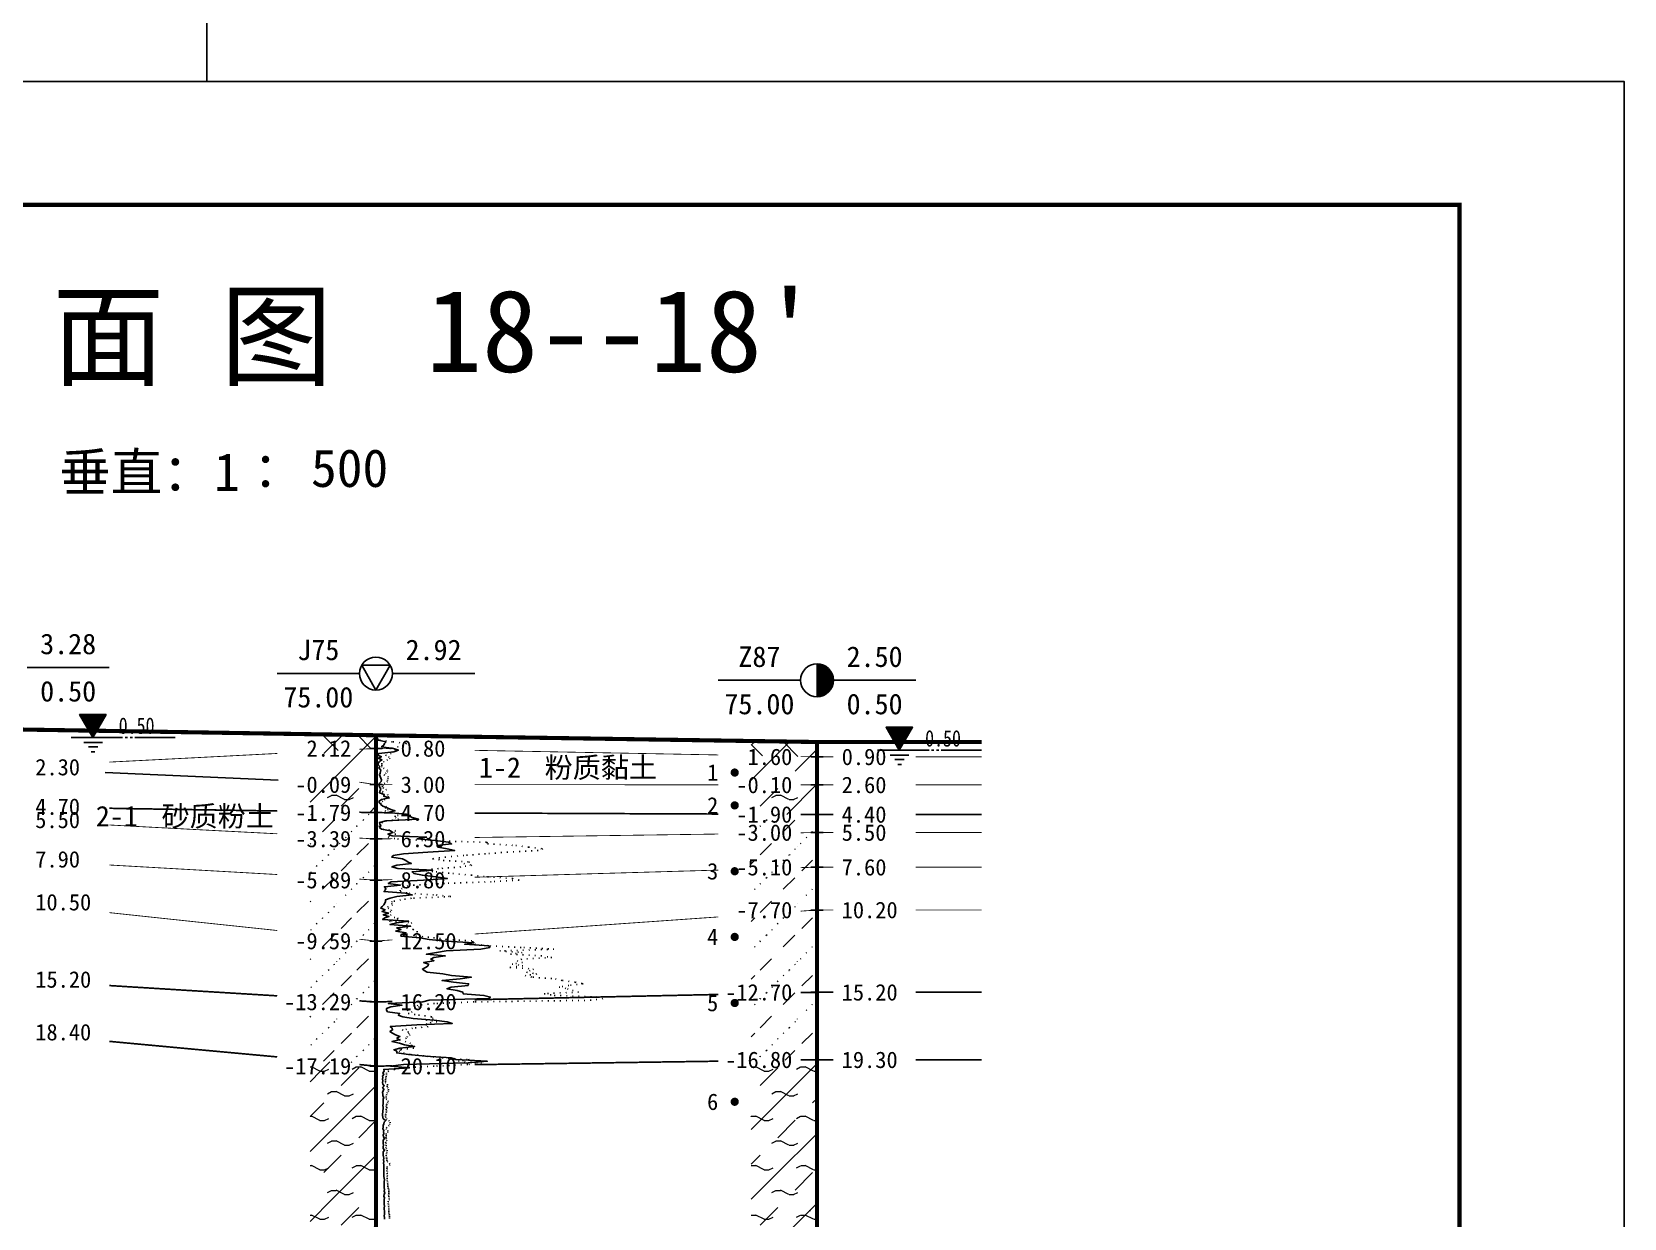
# Model space of a CAD drawing. Extents: x -37 to 3540, y -1485 to 297.
# Drawn here: x 3346.3 to 3539.8, y -435.1 to -291 of the extents above; entities that cross this region are included whole.
import ezdxf
from ezdxf.enums import TextEntityAlignment as Align

# ---------------------------------------------------------------- set-up
doc = ezdxf.new("R2010")
doc.units = 0
doc.linetypes.add('DOT', pattern=[6.35, 0, -6.35])
doc.layers.get('0').update_dxf_attribs({"linetype": 'CONTINUOUS'})
for name, color, linetype in [('CURVE', 200, 'CONTINUOUS'), ('FRAME', 7, 'CONTINUOUS'), ('HOLE', 41, 'CONTINUOUS'), ('SAMPLE', 1, 'CONTINUOUS'), ('STRATUM', 241, 'CONTINUOUS')]:
    doc.layers.add(name, color=color, linetype=linetype)
doc.layers.add('HATCH', color=7, linetype='CONTINUOUS', lineweight=13)
doc.styles.add('ST', font='')
doc.styles.get('ST').set_extended_font_data('SimSun')
pattern_1 = [(45, (3119.8048, -594), (-2.12132, 2.12132), [10, 0]), (135, (3119.8048, -594), (-2.12132, -2.12132), [10, 0])]
pattern_2 = [(45, (3119.805, -594), (-4.24264, 4.24264), [10, 0]), (45, (3120.866, -597.182), (-2.12132, 6.36396), [3, -3])]
pattern_3 = [(45, (3119.805, -594), (-4.24264, 4.24264), [10, 0]), (45, (3120.866, -597.182), (-2.12132, 6.36396), [3, -3]), (26.565, (3120.879, -594.2536), (5.999823, 5.999812), [0.567, -12.849]), (0, (3120.312, -594.2536), (0, 6), [0.567, -5.433]), (26.565, (3118.2235, -594), (5.999823, 5.999812), [0.567, -12.849]), (0, (3118.7307, -593.7464), (0, 6), [0.567, -5.433]), (153.435, (3120.312, -594.2536), (-5.999818, -5e-06), [1.134, -12.2826]), (26.565, (3123.879, -591.2536), (5.999823, 5.999812), [0.567, -12.849]), (0, (3123.312, -591.2536), (0, 6), [0.567, -5.433]), (26.565, (3121.2235, -591), (5.999823, 5.999812), [0.567, -12.849]), (0, (3121.7307, -590.7464), (0, 6), [0.567, -5.433]), (153.435, (3123.312, -591.2536), (-5.999818, -5e-06), [1.134, -12.2826])]
pattern_4 = [(45, (3119.805, -594), (-7e-07, 6.99998), [1.97196, -7.92754]), (45, (3122.6177, -591.171), (-7e-07, 6.99998), [1.99367, -7.90583]), (45, (3124.8723, -588.918), (-7e-07, 6.99998), [1.81361, -8.08588]), (26.56505, (3119.8048, -590.5), (7, 7), [0.0965, -15.55598]), (36.8699, (3120.5048, -589.8), (7, 7), [0.19775, -34.80225]), (315, (3123.305, -587.024), (6.99998, 1e-06), [0.03305, -9.86644]), (26.56505, (3123.3048, -594), (7, 7), [0.14475, -15.50773]), (26.56505, (3124.0048, -593.3), (7, 7), [0.10528, -15.5472]), (90, (3124.355, -592.95), (-7, -5e-07), [0.02877, -6.97123]), (26.56505, (3124.7048, -592.6), (7, 7), [0.09101, -31.21394]), (36.8699, (3125.4048, -591.9), (7, 7), [0.11069, -34.88931]), (45, (3126.105, -591.2), (-2e-07, 6.99998), [0.10911, -9.79038]), (315, (3126.719, -590.452), (6.99998, 1e-06), [0.03305, -9.86644]), (36.8699, (3121.2048, -589.1), (7, 7), [0.10224, -34.89776]), (53.1301, (3121.9048, -588.4), (14, 21), [0.13438, -34.86562]), (53.1301, (3122.6048, -587.7), (14, 21), [0.12625, -34.87375])]

# ---------------------------------------------------------------- blocks, each defined once
blk = doc.blocks.new('图头_剖面图A3')
at = {"style": 'ST'}
for s, height, p in [('工 程 地 质 剖 面 图', 10, (-15.09, 10.79)), ('比例尺：水平：1∶            垂直：1∶', 4.6, (-11.5, -5.76))]:
    blk.add_text(s, height=height, dxfattribs=at).set_placement(p, align=Align.MIDDLE_CENTER)
for tag, height, p in [('01_剖面号', 10, (64.41, 11.39)), ('02_横向比例', 4.6, (-18.82, -5.99)), ('03＿纵向比例', 4.6, (50.43, -5.28))]:
    blk.add_attdef(tag, text='', height=height, dxfattribs=at).set_placement(p, align=Align.MIDDLE_LEFT)
blk = doc.blocks.new('H_cpt_hole')
for p, q in [((-1.73, 1), (1.73, 1)), ((0, -2), (-1.73, 1)), ((1.73, 1), (0, -2))]:
    blk.add_line(p, q)
blk.add_circle((0, 0), 2)
blk = doc.blocks.new('H_sam_hole')
blk.add_line((0, 2), (0, -2))
at = {"const_width": 2}
blk.add_lwpolyline([(0, -1, 0.414214), (1, 0, 0.414214), (0, 1, 1)], format="xyb", dxfattribs=at)
blk.add_circle((0, 0), 2)
blk = doc.blocks.new('SampleSoilUndisturbed')
at = {"const_width": 0.5}
blk.add_lwpolyline([(-0.25, 0, 1), (0.25, 0, 1)], format="xyb", close=True, dxfattribs=at)
blk = doc.blocks.new('Gwl')
blk.add_lwpolyline([(0, 0, 0, 3.22, 0), (0, 2.79, 3.22, 3.22, 0)], format="xyseb")
blk.add_lwpolyline([(0, 0), (1.61, 2.79), (-1.61, 2.79)], close=True)
for points in [[(-2.63, 0), (3.61, 0)], [(3.93, 0), (4.21, 0)], [(4.53, 0), (4.8, 0)], [(5.09, 0), (9.99, 0)], [(-1.09, -0.61), (1.16, -0.61)], [(-0.54, -1.14), (0.61, -1.14)], [(-0.19, -1.74), (0.26, -1.74)]]:
    blk.add_lwpolyline(points)
at = {"style": 'ST', "width": 0.8}
blk.add_attdef('*GWL', (3.14, 0.45), '', height=2, dxfattribs=at)

msp = doc.modelspace()

# ---------------------------------------------------------------- hatches: boundary and pattern name
at = {"layer": 'HATCH'}
h = msp.add_hatch(dxfattribs=at)
h.set_pattern_fill('FZNT', color=32, style=0)
h.set_pattern_definition(pattern_2)
h.paths.add_polyline_path([(3388.12, -378.05), (3380.12, -378.46), (3380.12, -381.27), (3388.12, -382.45)])
h.paths.add_polyline_path([(3377.48, -383.94), (3385.61, -383.94), (3385.61, -381), (3377.48, -381)], flags=9)
h.paths.add_polyline_path([(3378.91, -379.53), (3385.61, -379.53), (3385.61, -376.62), (3378.91, -376.62)], flags=9)
h = msp.add_hatch(dxfattribs=at)
h.set_pattern_fill('STT', color=50, style=0)
h.set_pattern_definition(pattern_1)
h.paths.add_polyline_path([(3388.12, -376.45), (3380.12, -376.32), (3380.12, -378.46), (3388.12, -378.05)])
h.paths.add_polyline_path([(3378.91, -379.53), (3385.61, -379.53), (3385.61, -376.62), (3378.91, -376.62)], flags=9)
h = msp.add_hatch(dxfattribs=at)
h.set_pattern_fill('STT', color=50, style=0)
h.set_pattern_definition(pattern_1)
h.paths.add_polyline_path([(3441.72, -377.27), (3433.72, -377.15), (3433.72, -378.92), (3441.72, -379.07)])
h.paths.add_polyline_path([(3432.51, -380.56), (3439.2, -380.56), (3439.2, -377.63), (3432.51, -377.63)], flags=9)
h = msp.add_hatch(dxfattribs=at)
h.set_pattern_fill('FZNT', color=32, style=0)
h.set_pattern_definition(pattern_2)
h.paths.add_polyline_path([(3441.72, -379.07), (3433.72, -378.92), (3433.72, -382.47), (3441.72, -382.48)])
h.paths.add_polyline_path([(3431.08, -383.96), (3439.2, -383.96), (3439.2, -381.03), (3431.08, -381.03)], flags=9)
h.paths.add_polyline_path([(3432.51, -380.56), (3439.2, -380.56), (3439.2, -377.63), (3432.51, -377.63)], flags=9)
h = msp.add_hatch(dxfattribs=at)
h.set_pattern_fill('YNFNT', color=251, style=0)
h.set_pattern_definition(pattern_3)
h.paths.add_polyline_path([(3388.12, -382.45), (3380.12, -381.27), (3380.12, -385.72), (3388.12, -385.85)])
h.paths.add_polyline_path([(3377.48, -387.34), (3385.61, -387.34), (3385.61, -384.4), (3377.48, -384.4)], flags=9)
h.paths.add_polyline_path([(3377.48, -383.94), (3385.61, -383.94), (3385.61, -381), (3377.48, -381)], flags=9)
h = msp.add_hatch(dxfattribs=at)
h.set_pattern_fill('YNFNT', color=251, style=0)
h.set_pattern_definition(pattern_3)
h.paths.add_polyline_path([(3441.72, -382.48), (3440.97, -382.48), (3433.72, -382.47), (3433.72, -386.04), (3441.72, -386.07)])
h.paths.add_polyline_path([(3431.08, -387.56), (3439.2, -387.56), (3439.2, -384.63), (3431.08, -384.63)], flags=9)
h.paths.add_polyline_path([(3431.08, -383.96), (3439.2, -383.96), (3439.2, -381.03), (3431.08, -381.03)], flags=9)
h = msp.add_hatch(dxfattribs=at)
h.set_pattern_fill('SZFT', color=52, style=0)
h.set_pattern_definition(pattern_4)
h.paths.add_polyline_path([(3388.12, -385.85), (3380.12, -385.72), (3380.12, -388.63), (3388.12, -389.05)])
h.paths.add_polyline_path([(3377.48, -390.54), (3385.61, -390.54), (3385.61, -387.6), (3377.48, -387.6)], flags=9)
h.paths.add_polyline_path([(3377.48, -387.34), (3385.61, -387.34), (3385.61, -384.4), (3377.48, -384.4)], flags=9)
h = msp.add_hatch(dxfattribs=at)
h.set_pattern_fill('SZFT', color=52, style=0)
h.set_pattern_definition(pattern_4)
h.paths.add_polyline_path([(3441.72, -386.07), (3433.72, -386.04), (3433.72, -388.39), (3441.72, -388.27)])
h.paths.add_polyline_path([(3431.08, -389.76), (3439.2, -389.76), (3439.2, -386.83), (3431.08, -386.83)], flags=9)
h.paths.add_polyline_path([(3431.08, -387.56), (3439.2, -387.56), (3439.2, -384.63), (3431.08, -384.63)], flags=9)
h = msp.add_hatch(dxfattribs=at)
h.set_pattern_fill('SZFT', color=52, style=0)
h.set_pattern_definition(pattern_4)
h.paths.add_polyline_path([(3441.72, -388.27), (3433.72, -388.39), (3433.72, -392.71), (3441.72, -392.48)])
h.paths.add_polyline_path([(3431.08, -393.96), (3439.2, -393.96), (3439.2, -391.03), (3431.08, -391.03)], flags=9)
h.paths.add_polyline_path([(3431.08, -389.76), (3439.2, -389.76), (3439.2, -386.83), (3431.08, -386.83)], flags=9)
h = msp.add_hatch(dxfattribs=at)
h.set_pattern_fill('SZFT', color=52, style=0)
h.set_pattern_definition(pattern_4)
h.paths.add_polyline_path([(3388.12, -389.05), (3380.12, -388.63), (3380.12, -393.59), (3388.12, -394.05)])
h.paths.add_polyline_path([(3377.48, -395.54), (3385.61, -395.54), (3385.61, -392.6), (3377.48, -392.6)], flags=9)
h.paths.add_polyline_path([(3377.48, -390.54), (3385.61, -390.54), (3385.61, -387.6), (3377.48, -387.6)], flags=9)
h = msp.add_hatch(dxfattribs=at)
h.set_pattern_fill('SZFT', color=52, style=0)
h.set_pattern_definition(pattern_4)
h.paths.add_polyline_path([(3388.12, -394.05), (3380.12, -393.59), (3380.12, -400.6), (3388.12, -401.45)])
h.paths.add_polyline_path([(3377.48, -402.94), (3385.61, -402.94), (3385.61, -400), (3377.48, -400)], flags=9)
h.paths.add_polyline_path([(3377.48, -395.54), (3385.61, -395.54), (3385.61, -392.6), (3377.48, -392.6)], flags=9)
h = msp.add_hatch(dxfattribs=at)
h.set_pattern_fill('SZFT', color=52, style=0)
h.set_pattern_definition(pattern_4)
h.paths.add_polyline_path([(3441.72, -392.48), (3433.72, -392.71), (3433.72, -398.24), (3441.72, -397.68)])
h.paths.add_polyline_path([(3431.08, -399.16), (3439.2, -399.16), (3439.2, -396.23), (3431.08, -396.23)], flags=9)
h.paths.add_polyline_path([(3431.08, -393.96), (3439.2, -393.96), (3439.2, -391.03), (3431.08, -391.03)], flags=9)
h = msp.add_hatch(dxfattribs=at)
h.set_pattern_fill('SZFT', color=52, style=0)
h.set_pattern_definition(pattern_4)
h.paths.add_polyline_path([(3441.72, -397.68), (3433.72, -398.24), (3433.72, -407.85), (3441.72, -407.68)])
h.paths.add_polyline_path([(3429.65, -409.16), (3439.2, -409.16), (3439.2, -406.23), (3429.65, -406.23)], flags=9)
h.paths.add_polyline_path([(3431.08, -399.16), (3439.2, -399.16), (3439.2, -396.23), (3431.08, -396.23)], flags=9)
h = msp.add_hatch(dxfattribs=at)
h.set_pattern_fill('SZFT', color=52, style=0)
h.set_pattern_definition(pattern_4)
h.paths.add_polyline_path([(3388.12, -401.45), (3380.12, -400.6), (3380.12, -408.36), (3388.12, -408.85)])
h.paths.add_polyline_path([(3376.05, -410.34), (3385.61, -410.34), (3385.61, -407.4), (3376.05, -407.4)], flags=9)
h.paths.add_polyline_path([(3377.48, -402.94), (3385.61, -402.94), (3385.61, -400), (3377.48, -400)], flags=9)
h = msp.add_hatch(dxfattribs=at)
h.set_pattern_fill('SZFT', color=52, style=0)
h.set_pattern_definition(pattern_4)
h.paths.add_polyline_path([(3441.72, -407.68), (3433.72, -407.85), (3433.72, -415.99), (3441.72, -415.88)])
h.paths.add_polyline_path([(3429.65, -417.36), (3439.2, -417.36), (3439.2, -414.43), (3429.65, -414.43)], flags=9)
h.paths.add_polyline_path([(3429.65, -409.16), (3439.2, -409.16), (3439.2, -406.23), (3429.65, -406.23)], flags=9)
h = msp.add_hatch(dxfattribs=at)
h.set_pattern_fill('SZFT', color=52, style=0)
h.set_pattern_definition(pattern_4)
h.paths.add_polyline_path([(3388.12, -408.85), (3380.12, -408.36), (3380.12, -415.9), (3388.12, -416.65)])
h.paths.add_polyline_path([(3376.05, -418.14), (3385.61, -418.14), (3385.61, -415.2), (3376.05, -415.2)], flags=9)
h.paths.add_polyline_path([(3376.05, -410.34), (3385.61, -410.34), (3385.61, -407.4), (3376.05, -407.4)], flags=9)
h = msp.add_hatch(dxfattribs=at)
h.set_pattern_fill('YNFNT', color=251, style=0)
h.set_pattern_definition(pattern_3)
h.paths.add_polyline_path([(3388.12, -416.65), (3380.12, -415.9), (3380.12, -442.01), (3388.12, -442.65)])
h.paths.add_polyline_path([(3376.05, -444.14), (3385.61, -444.14), (3385.61, -441.2), (3376.05, -441.2)], flags=9)
h.paths.add_polyline_path([(3376.05, -418.14), (3385.61, -418.14), (3385.61, -415.2), (3376.05, -415.2)], flags=9)
h = msp.add_hatch(dxfattribs=at)
h.set_pattern_fill('YNFNT', color=251, style=0)
h.set_pattern_definition(pattern_3)
h.paths.add_polyline_path([(3441.72, -415.88), (3433.72, -415.99), (3433.72, -453.73), (3441.72, -455.68)])
h.paths.add_polyline_path([(3429.65, -457.16), (3439.2, -457.16), (3439.2, -454.23), (3429.65, -454.23)], flags=9)
h.paths.add_polyline_path([(3429.65, -417.36), (3439.2, -417.36), (3439.2, -414.43), (3429.65, -414.43)], flags=9)

# ---------------------------------------------------------------- linework, layer by layer
at = {"layer": 'CURVE', "color": 100, "linetype": 'DOT', "ltscale": 0.1}
msp.add_lwpolyline([(3388.12, -376.85), (3388.57, -377.05), (3390.21, -377.25), (3391.88, -377.45), (3391.51, -377.65), (3390.84, -377.85), (3389.8, -378.05), (3390.51, -378.25), (3390.2, -378.45), (3389.97, -378.65), (3389.3, -378.85), (3389.66, -379.05), (3389.84, -379.25), (3389.52, -379.45), (3389.11, -379.65), (3388.83, -379.85), (3388.85, -380.05), (3388.81, -380.25), (3389.02, -380.45), (3389.49, -380.65), (3389.53, -380.85), (3389.37, -381.05), (3389.09, -381.25), (3389.61, -381.45), (3389.6, -381.65), (3389.54, -381.85), (3389.52, -382.05), (3389.19, -382.25), (3389, -382.45), (3388.87, -382.65), (3388.97, -382.85), (3389.4, -383.05), (3388.98, -383.25), (3388.88, -383.45), (3389.54, -383.65), (3389.6, -383.85), (3389.75, -384.05), (3389.21, -384.25), (3388.97, -384.45), (3388.73, -384.65), (3388.72, -384.85), (3389.42, -385.05), (3389.23, -385.25), (3389.6, -385.45), (3389.21, -385.65), (3389.99, -385.85), (3391.56, -386.05), (3390.44, -386.25), (3390.51, -386.45), (3390.87, -386.65), (3389.39, -386.85), (3388.93, -387.05), (3388.71, -387.25), (3388.51, -387.45), (3388.54, -387.65), (3388.94, -387.85), (3390.48, -388.05), (3390.32, -388.25), (3390.52, -388.45), (3389.75, -388.65), (3389.6, -388.85), (3390.75, -389.05), (3394.09, -389.25), (3401.61, -389.45), (3401.69, -389.65), (3405.12, -389.85), (3406.68, -390.05), (3408.41, -390.25), (3407.83, -390.45), (3404.14, -390.65), (3401.43, -390.85), (3398.81, -391.05), (3396.6, -391.25), (3395.01, -391.45), (3396.3, -391.65), (3399.51, -391.85), (3398.8, -392.05), (3399.79, -392.25), (3398.43, -392.45), (3395.72, -392.65), (3393.47, -392.85), (3395.44, -393.05), (3397.45, -393.25), (3399.72, -393.45), (3401.69, -393.65), (3404.7, -393.85), (3405.51, -394.05), (3402.14, -394.25), (3396.46, -394.45), (3392.73, -394.65), (3391.43, -394.85), (3391.31, -395.05), (3391.08, -395.25), (3391.08, -395.45), (3392.1, -395.65), (3395.46, -395.85), (3397.21, -396.05), (3392.43, -396.25), (3391.12, -396.45), (3390.08, -396.65), (3390.03, -396.85), (3390.13, -397.05), (3389.56, -397.25), (3389.59, -397.45), (3390.03, -397.65), (3389.94, -397.85), (3389.62, -398.05), (3389.96, -398.25), (3389.6, -398.45), (3390.76, -398.65), (3390.83, -398.85), (3389.78, -399.05), (3392.48, -399.25), (3391.87, -399.45), (3391.89, -399.65), (3391.85, -399.85), (3392.65, -400.05), (3393.14, -400.25), (3393.16, -400.45), (3392.83, -400.65), (3392.97, -400.85), (3395.13, -401.05), (3396.74, -401.25), (3399.9, -401.45), (3399.92, -401.65), (3400.13, -401.85), (3401.99, -402.05), (3406.09, -402.25), (3409.74, -402.45), (3403.16, -402.65), (3405.9, -402.85), (3404.48, -403.05), (3408.19, -403.25), (3409.48, -403.45), (3405.83, -403.65), (3405.28, -403.85), (3405.93, -404.05), (3404.67, -404.25), (3405.98, -404.45), (3404.41, -404.65), (3407.28, -404.85), (3406.88, -405.05), (3406.43, -405.25), (3407.66, -405.45), (3406.24, -405.65), (3407.19, -405.85), (3409.93, -406.05), (3410.78, -406.25), (3412.36, -406.45), (3413.31, -406.65), (3411.56, -406.85), (3410.38, -407.05), (3411.39, -407.25), (3411.99, -407.45), (3412.75, -407.65), (3408.58, -407.85), (3409.79, -408.05), (3414.99, -408.25), (3415.71, -408.45), (3414.26, -408.65), (3400.04, -408.85), (3395.22, -409.05), (3393.13, -409.25), (3393.37, -409.45), (3392.89, -409.65), (3391.93, -409.85), (3392.54, -410.05), (3392.05, -410.25), (3393.3, -410.45), (3394.89, -410.65), (3395.08, -410.85), (3394.18, -411.05), (3395.54, -411.25), (3394.3, -411.45), (3394.18, -411.65), (3394.46, -411.85), (3392.57, -412.05), (3391.32, -412.25), (3392.02, -412.45), (3392.08, -412.65), (3392.29, -412.85), (3391.97, -413.05), (3391.82, -413.25), (3390.96, -413.45), (3391.67, -413.65), (3392.24, -413.85), (3392.54, -414.05), (3392.4, -414.25), (3392.72, -414.45), (3391.1, -414.65), (3390.94, -414.85), (3391.45, -415.05), (3392.38, -415.25), (3394.37, -415.45), (3396.18, -415.65), (3399.48, -415.85), (3398.15, -416.05), (3400.95, -416.25), (3399.27, -416.45), (3395.18, -416.65), (3391.19, -416.85), (3390.38, -417.05), (3389.63, -417.25), (3389.4, -417.45), (3389.42, -417.65), (3389.38, -417.85), (3389.33, -418.05), (3389.3, -418.25), (3389.29, -418.45), (3389.26, -418.65), (3389.54, -418.85), (3389.49, -419.05), (3389.52, -419.25), (3389.63, -419.45), (3389.64, -419.65), (3389.54, -419.85), (3389.43, -420.05), (3389.35, -420.25), (3389.37, -420.45), (3389.38, -420.65), (3389.61, -420.85), (3389.57, -421.05), (3389.43, -421.25), (3389.35, -421.45), (3389.47, -421.65), (3389.36, -421.85), (3389.4, -422.05), (3389.4, -422.25), (3389.31, -422.45), (3389.28, -422.65), (3389.3, -422.85), (3389.42, -423.05), (3389.67, -423.25), (3389.83, -423.45), (3389.84, -423.65), (3389.71, -423.85), (3389.45, -424.05), (3389.33, -424.25), (3389.55, -424.45), (3389.61, -424.65), (3389.36, -424.85), (3389.37, -425.05), (3389.34, -425.25), (3389.37, -425.45), (3389.49, -425.65), (3389.3, -425.85), (3389.33, -426.05), (3389.37, -426.25), (3389.33, -426.45), (3389.37, -426.65), (3389.49, -426.85), (3389.44, -427.05), (3389.42, -427.25), (3389.35, -427.45), (3389.4, -427.65), (3389.4, -427.85), (3389.46, -428.05), (3389.49, -428.25), (3389.75, -428.45), (3389.87, -428.65), (3389.5, -428.85), (3389.47, -429.05), (3389.43, -429.25), (3389.51, -429.45), (3389.49, -429.65), (3389.51, -429.85), (3389.49, -430.05), (3389.47, -430.25), (3389.49, -430.45), (3389.52, -430.65), (3389.54, -430.85), (3389.56, -431.05), (3389.56, -431.25), (3389.59, -431.45), (3389.68, -431.65), (3389.68, -431.85), (3389.7, -432.05), (3389.66, -432.25), (3389.68, -432.45), (3389.71, -432.65), (3389.75, -432.85), (3389.6, -433.05), (3389.61, -433.25), (3389.65, -433.45), (3389.66, -433.65), (3389.68, -433.85), (3389.68, -434.05), (3389.68, -434.25), (3389.68, -434.45), (3389.73, -434.65), (3389.77, -434.85), (3389.75, -435.05), (3389.75, -435.25)], dxfattribs=at)
at = {"layer": 'CURVE', "color": 30, "linetype": 'Continuous'}
msp.add_lwpolyline([(3388.31, -376.85), (3388.38, -377.05), (3389.35, -377.25), (3389.15, -377.45), (3389.07, -377.65), (3388.8, -377.85), (3390.27, -378.05), (3390.86, -378.25), (3390.28, -378.45), (3388.47, -378.65), (3388.37, -378.85), (3388.78, -379.05), (3388.4, -379.25), (3388.85, -379.45), (3388.55, -379.65), (3388.4, -379.85), (3388.41, -380.05), (3388.59, -380.25), (3388.49, -380.45), (3388.73, -380.65), (3388.66, -380.85), (3388.62, -381.05), (3388.54, -381.25), (3388.63, -381.45), (3388.72, -381.65), (3388.79, -381.85), (3388.77, -382.05), (3388.55, -382.25), (3388.57, -382.45), (3388.52, -382.65), (3388.65, -382.85), (3388.7, -383.05), (3388.58, -383.25), (3388.56, -383.45), (3389.13, -383.65), (3389.06, -383.85), (3389.72, -384.05), (3388.81, -384.25), (3388.51, -384.45), (3388.5, -384.65), (3388.7, -384.85), (3388.95, -385.05), (3389.5, -385.25), (3389.93, -385.45), (3390.44, -385.65), (3389.51, -385.85), (3391.81, -386.05), (3392.13, -386.25), (3392.52, -386.45), (3393.31, -386.65), (3389.33, -386.85), (3388.54, -387.05), (3388.58, -387.25), (3388.73, -387.45), (3388.56, -387.65), (3388.78, -387.85), (3389.91, -388.05), (3390.19, -388.25), (3389.58, -388.45), (3390.08, -388.65), (3394.3, -388.85), (3393.12, -389.05), (3395.3, -389.25), (3396.92, -389.45), (3397.32, -389.65), (3395.53, -389.85), (3395.68, -390.05), (3396.76, -390.25), (3397.7, -390.45), (3394.43, -390.65), (3391.48, -390.85), (3390.23, -391.05), (3390.05, -391.25), (3391.33, -391.45), (3391.75, -391.65), (3392.02, -391.85), (3392.43, -392.05), (3390.67, -392.25), (3390.06, -392.45), (3390.8, -392.65), (3395.02, -392.85), (3392.52, -393.05), (3392.74, -393.25), (3393.76, -393.45), (3395.4, -393.65), (3396.81, -393.85), (3393.89, -394.05), (3389.96, -394.25), (3389.61, -394.45), (3391.09, -394.65), (3389.16, -394.85), (3389.33, -395.05), (3389.25, -395.25), (3389.09, -395.45), (3391.71, -395.65), (3392.53, -395.85), (3390.66, -396.05), (3389.84, -396.25), (3389.28, -396.45), (3389.28, -396.65), (3389.2, -396.85), (3389.07, -397.05), (3388.88, -397.25), (3388.71, -397.45), (3389.23, -397.65), (3388.87, -397.85), (3389.63, -398.05), (3389, -398.25), (3389.69, -398.45), (3389.21, -398.65), (3388.92, -398.85), (3392.1, -399.05), (3390.66, -399.25), (3389.82, -399.45), (3392.35, -399.65), (3390.65, -399.85), (3391.16, -400.05), (3390.52, -400.25), (3391.78, -400.45), (3391.2, -400.65), (3391.15, -400.85), (3393.46, -401.05), (3394.6, -401.25), (3396.61, -401.45), (3400.05, -401.65), (3398.91, -401.85), (3401.84, -402.05), (3401.95, -402.25), (3400.85, -402.45), (3396.65, -402.65), (3395.49, -402.85), (3394.25, -403.05), (3396.55, -403.25), (3395.15, -403.45), (3394.78, -403.65), (3395.17, -403.85), (3393.91, -404.05), (3394.52, -404.25), (3394.47, -404.45), (3394.16, -404.65), (3393.77, -404.85), (3393.97, -405.05), (3394.34, -405.25), (3396.26, -405.45), (3397.31, -405.65), (3399.72, -405.85), (3398.35, -406.05), (3396.16, -406.25), (3397.55, -406.45), (3399.38, -406.65), (3399.32, -406.85), (3397.26, -407.05), (3396.75, -407.25), (3398, -407.45), (3398.67, -407.65), (3398.72, -407.85), (3401.24, -408.05), (3402.03, -408.25), (3401.83, -408.45), (3394.6, -408.65), (3393.8, -408.85), (3389.64, -409.05), (3391.29, -409.25), (3389.94, -409.45), (3389.4, -409.65), (3389.42, -409.85), (3389.54, -410.05), (3391.02, -410.25), (3390.83, -410.45), (3391.39, -410.65), (3392.64, -410.85), (3395.18, -411.05), (3396.78, -411.25), (3397.4, -411.45), (3393.1, -411.65), (3389.85, -411.85), (3390.1, -412.05), (3390.15, -412.25), (3389.81, -412.45), (3390.13, -412.65), (3390.51, -412.85), (3391.03, -413.05), (3390.68, -413.25), (3390.94, -413.45), (3390.06, -413.65), (3390.98, -413.85), (3391.61, -414.05), (3392.82, -414.25), (3391.01, -414.45), (3390.31, -414.65), (3390.68, -414.85), (3390.65, -415.05), (3392.07, -415.25), (3394.13, -415.45), (3397.28, -415.65), (3397.84, -415.85), (3401.65, -416.05), (3399.32, -416.25), (3391.47, -416.45), (3389.88, -416.65), (3392.19, -416.85), (3389.06, -417.05), (3389.14, -417.25), (3388.96, -417.45), (3389.08, -417.65), (3388.92, -417.85), (3388.95, -418.05), (3388.93, -418.25), (3388.96, -418.45), (3388.92, -418.65), (3388.94, -418.85), (3389.14, -419.05), (3388.93, -419.25), (3389.1, -419.45), (3388.98, -419.65), (3388.92, -419.85), (3388.95, -420.05), (3388.95, -420.25), (3389.06, -420.45), (3388.99, -420.65), (3388.98, -420.85), (3389, -421.05), (3389, -421.25), (3388.95, -421.45), (3389, -421.65), (3389, -421.85), (3388.95, -422.05), (3388.94, -422.25), (3388.91, -422.45), (3388.92, -422.65), (3388.94, -422.85), (3389, -423.05), (3389.34, -423.25), (3389.12, -423.45), (3389.1, -423.65), (3389, -423.85), (3389.01, -424.05), (3388.96, -424.25), (3389.08, -424.45), (3389.04, -424.65), (3389.08, -424.85), (3388.99, -425.05), (3389.04, -425.25), (3389.17, -425.45), (3388.98, -425.65), (3389, -425.85), (3388.98, -426.05), (3389.04, -426.25), (3389.01, -426.45), (3388.99, -426.65), (3389.17, -426.85), (3388.99, -427.05), (3389, -427.25), (3389.01, -427.45), (3389.03, -427.65), (3389.06, -427.85), (3389.04, -428.05), (3389.08, -428.25), (3389.05, -428.45), (3389.09, -428.65), (3389.08, -428.85), (3389.08, -429.05), (3389.09, -429.25), (3389.1, -429.45), (3389.1, -429.65), (3389.08, -429.85), (3389.08, -430.05), (3389.11, -430.25), (3389.16, -430.45), (3389.11, -430.65), (3389.12, -430.85), (3389.13, -431.05), (3389.12, -431.25), (3389.13, -431.45), (3389.15, -431.65), (3389.13, -431.85), (3389.19, -432.05), (3389.14, -432.25), (3389.08, -432.45), (3389.17, -432.65), (3389.11, -432.85), (3389.13, -433.05), (3389.11, -433.25), (3389.12, -433.45), (3389.16, -433.65), (3389.13, -433.85), (3389.11, -434.05), (3389.15, -434.25), (3389.17, -434.45), (3389.16, -434.65), (3389.14, -434.85), (3389.15, -435.05), (3389.17, -435.25)], dxfattribs=at)
at = {"layer": 'FRAME', "color": 245, "linetype": 'Continuous'}
for p, q in [((3367.58, -297), (3367.58, 0)), ((2903.15, -297), (3367.58, -297))]:
    msp.add_line(p, q, dxfattribs=at)
msp.add_lwpolyline([(3119.8, -594), (3539.8, -594), (3539.8, -297), (3119.8, -297)], close=True, dxfattribs=at)
at = {"layer": 'FRAME', "linetype": 'Continuous', "const_width": 0.5}
msp.add_lwpolyline([(3139.8, -579), (3519.8, -579), (3519.8, -312), (3139.8, -312)], close=True, dxfattribs=at)
at = {"layer": 'HOLE', "linetype": 'Continuous'}
for points in [[(3345.72, -368.23), (3355.72, -368.23)], [(3386.12, -368.95), (3376.12, -368.95)], [(3390.12, -368.95), (3400.12, -368.95)], [(3439.72, -369.77), (3429.72, -369.77)], [(3443.72, -369.77), (3453.72, -369.77)], [(3387.37, -378.05), (3388.87, -378.05)], [(3440.97, -379.07), (3442.47, -379.07)], [(3387.37, -382.45), (3388.87, -382.45)], [(3440.97, -382.48), (3442.47, -382.48)], [(3387.37, -385.85), (3388.87, -385.85)], [(3440.97, -386.07), (3442.47, -386.07)], [(3440.97, -388.27), (3442.47, -388.27)], [(3387.37, -389.05), (3388.87, -389.05)], [(3440.97, -392.48), (3442.47, -392.48)], [(3387.37, -394.05), (3388.87, -394.05)], [(3440.97, -397.68), (3442.47, -397.68)], [(3387.37, -401.45), (3388.87, -401.45)], [(3440.97, -407.68), (3442.47, -407.68)], [(3387.37, -408.85), (3388.87, -408.85)], [(3440.97, -415.88), (3442.47, -415.88)], [(3387.37, -416.65), (3388.87, -416.65)]]:
    msp.add_lwpolyline(points, dxfattribs=at)
at = {"layer": 'HOLE', "linetype": 'Continuous', "const_width": 0.5}
for points in [[(3388.12, -376.45), (3388.12, -525.15)], [(3441.72, -377.27), (3441.72, -527.27)]]:
    msp.add_lwpolyline(points, dxfattribs=at)
at = {"layer": 'STRATUM', "linetype": 'Continuous'}
for points, const_width in [([(3197.89, -376.4), (3217.89, -376.4), (3281.74, -376.53), (3343.72, -375.73), (3388.12, -376.45), (3441.72, -377.27), (3461.72, -377.27)], 0.5), ([(3355.72, -379.71), (3365.92, -379.19), (3376.12, -378.66)], 0.1), ([(3386.12, -378.15), (3388.12, -378.05), (3390.12, -378.09)], 0.1), ([(3400.12, -378.28), (3414.92, -378.56), (3429.72, -378.84)], 0.1), ([(3439.72, -379.04), (3441.72, -379.07), (3443.72, -379.07)], 0.1), ([(3453.72, -379.07), (3461.72, -379.07)], 0.1), ([(3386.12, -382.15), (3388.12, -382.45), (3390.12, -382.45)], 0.1), ([(3400.12, -382.45), (3414.92, -382.46), (3429.72, -382.47)], 0.1), ([(3439.72, -382.47), (3441.72, -382.48), (3443.72, -382.48)], 0.1), ([(3453.72, -382.48), (3461.72, -382.48)], 0.1), ([(3355.72, -385.32), (3365.92, -385.49), (3376.12, -385.65)], 0.2), ([(3386.12, -385.81), (3388.12, -385.85), (3390.12, -385.86)], 0.2), ([(3400.12, -385.9), (3414.92, -385.96), (3429.72, -386.02)], 0.2), ([(3439.72, -386.07), (3441.72, -386.07), (3443.72, -386.07)], 0.2), ([(3453.72, -386.07), (3461.72, -386.07)], 0.2), ([(3355.72, -387.35), (3365.92, -387.89), (3376.12, -388.42)], 0.1), ([(3386.12, -388.94), (3388.12, -389.05), (3390.12, -389.02)], 0.1), ([(3400.12, -388.87), (3414.92, -388.66), (3429.72, -388.45)], 0.1), ([(3439.72, -388.3), (3441.72, -388.27), (3443.72, -388.27)], 0.1), ([(3453.72, -388.27), (3461.72, -388.27)], 0.1), ([(3355.72, -392.21), (3365.92, -392.79), (3376.12, -393.37)], 0.1), ([(3400.12, -393.7), (3414.92, -393.26), (3429.72, -392.83)], 0.1), ([(3439.72, -392.53), (3441.72, -392.48), (3443.72, -392.48)], 0.1), ([(3453.72, -392.48), (3461.72, -392.48)], 0.1), ([(3386.12, -393.93), (3388.12, -394.05), (3390.12, -393.99)], 0.1), ([(3355.72, -398), (3365.92, -399.09), (3376.12, -400.17)], 0.1), ([(3400.12, -400.6), (3414.92, -399.56), (3429.72, -398.52)], 0.1), ([(3439.72, -397.82), (3441.72, -397.68), (3443.72, -397.68)], 0.1), ([(3453.72, -397.68), (3461.72, -397.68)], 0.1), ([(3386.12, -401.23), (3388.12, -401.45), (3390.12, -401.31)], 0.1), ([(3355.72, -406.86), (3365.92, -407.49), (3376.12, -408.11)], 0.2), ([(3400.12, -408.58), (3414.92, -408.26), (3429.72, -407.94)], 0.2), ([(3439.72, -407.72), (3441.72, -407.68), (3443.72, -407.68)], 0.2), ([(3453.72, -407.68), (3461.72, -407.68)], 0.2), ([(3386.12, -408.72), (3388.12, -408.85), (3390.12, -408.8)], 0.2), ([(3355.72, -413.64), (3365.92, -414.59), (3376.12, -415.53)], 0.2), ([(3400.12, -416.47), (3414.92, -416.26), (3429.72, -416.05)], 0.2), ([(3439.72, -415.9), (3441.72, -415.88), (3443.72, -415.88)], 0.2), ([(3453.72, -415.88), (3461.72, -415.88)], 0.2), ([(3386.12, -416.46), (3388.12, -416.65), (3390.12, -416.62)], 0.2)]:
    msp.add_lwpolyline(points, dxfattribs=dict(at, const_width=const_width))
at = {"layer": 'STRATUM'}
msp.add_lwpolyline([(3376.23, -381.9), (3355.23, -380.96)], dxfattribs=at)

# ---------------------------------------------------------------- block references
at = {"layer": 'CURVE'}
for p in [(3353.72, -376.73), (3451.72, -378.27)]:
    msp.add_blockref('Gwl', p, dxfattribs=at).add_auto_attribs({'*GWL': '0.50'})
at = {"layer": 'FRAME'}
msp.add_blockref('图头_剖面图A3', (3329.8, -338.7), dxfattribs=at).add_auto_attribs({'01_剖面号': "18--18'", '02_横向比例': '400', '03＿纵向比例': '500'})
at = {"layer": 'HOLE'}
for name, p in [('H_cpt_hole', (3388.12, -368.95)), ('H_sam_hole', (3441.72, -369.77))]:
    msp.add_blockref(name, p, dxfattribs=at)
at = {"layer": 'SAMPLE'}
for p in [(3431.72, -380.98), (3431.72, -384.97), (3431.72, -392.97), (3431.72, -400.95), (3431.72, -408.98), (3431.72, -420.98)]:
    msp.add_blockref('SampleSoilUndisturbed', p, dxfattribs=at)

# ---------------------------------------------------------------- texts
at = {"layer": 'HOLE', "style": 'ST'}
for s, p in [('3.28', (3350.72, -365.35)), ('J75', (3381.12, -366.07)), ('2.92', (3395.12, -366.07)), ('Z87', (3434.72, -366.9)), ('2.50', (3448.72, -366.9)), ('0.50', (3350.72, -371.1)), ('75.00', (3381.12, -371.82)), ('75.00', (3434.72, -372.65)), ('0.50', (3448.72, -372.65))]:
    msp.add_text(s, height=2.5, dxfattribs=at).set_placement(p, align=Align.MIDDLE_CENTER)
for s, p in [('2.12', (3385.12, -378.05)), ('1.60', (3438.72, -379.07)), ('-0.09', (3385.12, -382.45)), ('-0.10', (3438.72, -382.48)), ('-1.79', (3385.12, -385.85)), ('-1.90', (3438.72, -386.07)), ('-3.39', (3385.12, -389.05)), ('-3.00', (3438.72, -388.27)), ('-5.10', (3438.72, -392.48)), ('-5.89', (3385.12, -394.05)), ('-7.70', (3438.72, -397.68)), ('-9.59', (3385.12, -401.45)), ('-13.29', (3385.12, -408.85)), ('-12.70', (3438.72, -407.68)), ('-17.19', (3385.12, -416.65)), ('-16.80', (3438.72, -415.88))]:
    msp.add_text(s, height=2, dxfattribs=at).set_placement(p, align=Align.MIDDLE_RIGHT)
for s, p in [('0.80', (3391.12, -378.05)), ('0.90', (3444.72, -379.07)), ('2.30', (3346.72, -380.32)), ('3.00', (3391.12, -382.45)), ('2.60', (3444.72, -382.48)), ('4.70', (3346.72, -385.12)), ('4.70', (3391.12, -385.85)), ('5.50', (3346.72, -386.73)), ('4.40', (3444.72, -386.07)), ('6.30', (3391.12, -389.05)), ('5.50', (3444.72, -388.27)), ('7.90', (3346.72, -391.52)), ('7.60', (3444.72, -392.48)), ('8.80', (3391.12, -394.05)), ('10.50', (3346.72, -396.73)), ('10.20', (3444.72, -397.68)), ('12.50', (3391.12, -401.45)), ('15.20', (3346.72, -406.12)), ('16.20', (3391.12, -408.85)), ('15.20', (3444.72, -407.68)), ('18.40', (3346.72, -412.52)), ('20.10', (3391.12, -416.65)), ('19.30', (3444.72, -415.88))]:
    msp.add_text(s, height=2, dxfattribs=at).set_placement(p, align=Align.MIDDLE_LEFT)
at = {"layer": 'SAMPLE', "style": 'ST'}
for s, p in [('1', (3429.72, -380.98)), ('2', (3429.72, -384.97)), ('3', (3429.72, -392.97)), ('4', (3429.72, -400.95)), ('5', (3429.72, -408.98)), ('6', (3429.72, -420.98))]:
    msp.add_text(s, height=2, dxfattribs=at).set_placement(p, align=Align.MIDDLE_RIGHT)
at = {"layer": 'STRATUM', "style": 'ST'}
for s, p in [('1-2', (3400.63, -380.37)), ('粉质黏土', (3408.63, -380.37)), ('2-1', (3354.08, -386.28)), ('砂质粉土', (3362.08, -386.28))]:
    msp.add_text(s, height=2.5, dxfattribs=at).set_placement(p, align=Align.MIDDLE_LEFT)

doc.saveas('drawing.dxf')
